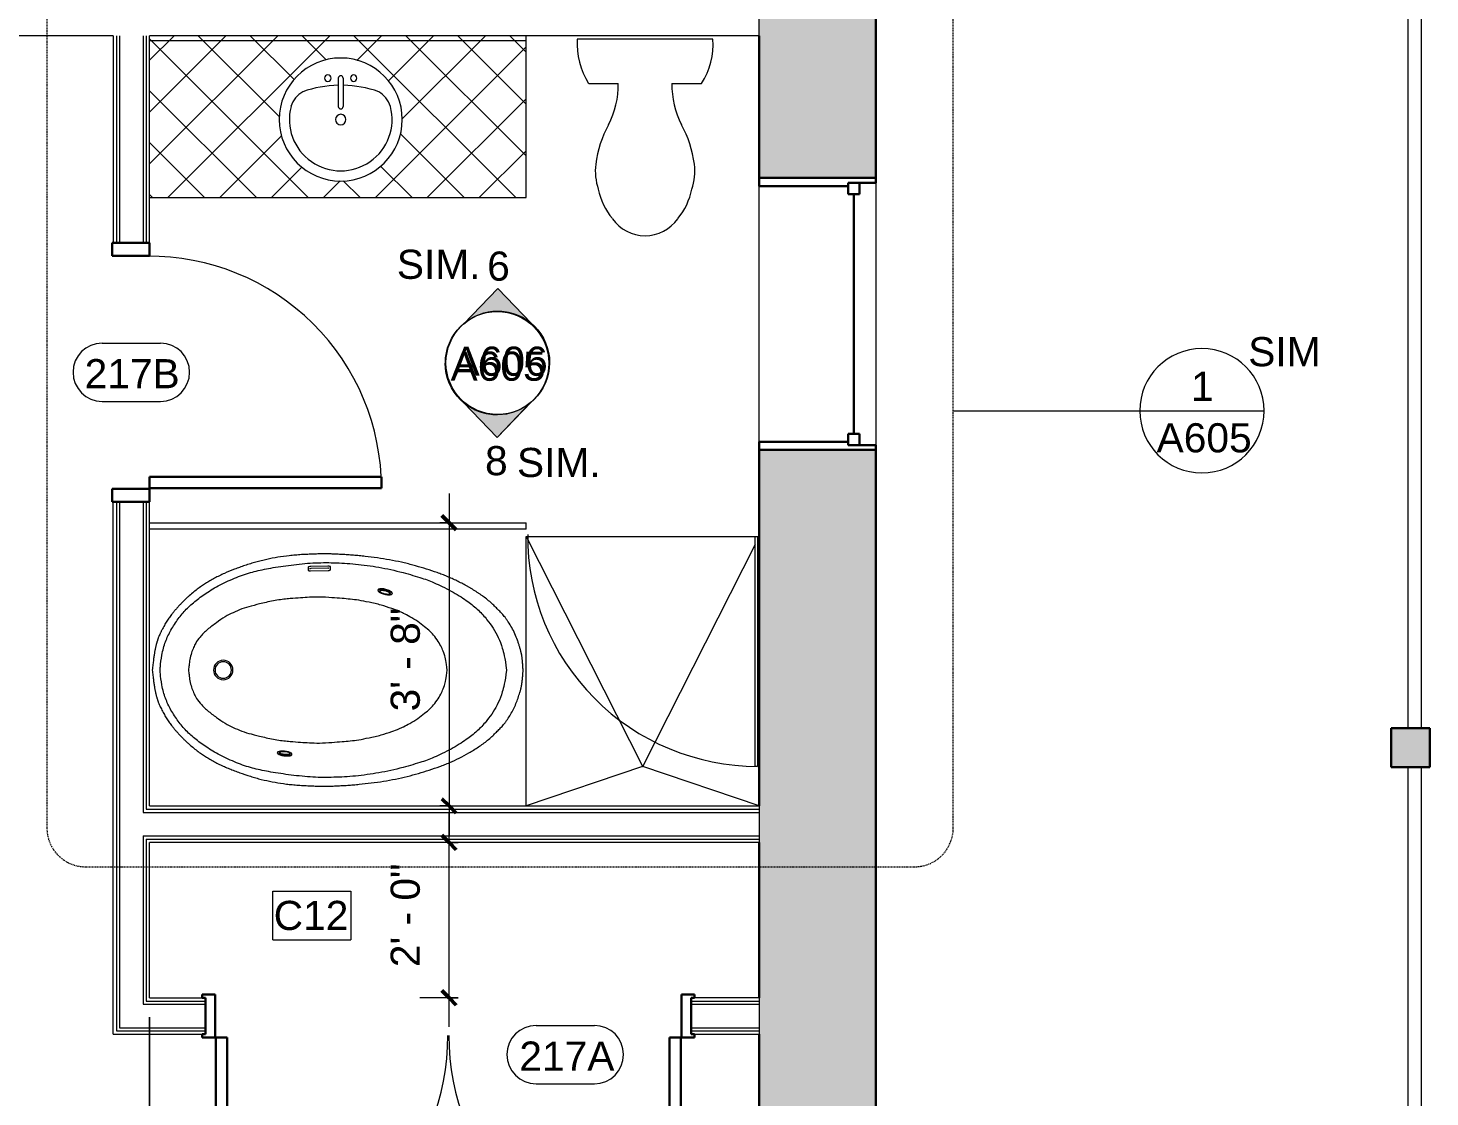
# Model space of a CAD drawing. Header units: inches. Extents: x -1176 to 1507, y -2587 to 978.
# Drawn here: x -884.9 to -668.5, y -960.1 to -795 of the extents above; entities that cross this region are included whole.
import ezdxf

# ---------------------------------------------------------------- set-up
doc = ezdxf.new("R2010")
doc.units = ezdxf.units.IN
doc.header["$MEASUREMENT"] = 0
doc.linetypes.add('Dash Dot 3_16_', pattern=[0.3125, 0.1875, -0.0625, 0, -0.0625])
for name, color, linetype, lineweight in [('A-ANNO-DIMS', 211, 'Continuous', 9), ('A-ANNO-DIMS-48', 211, 'Continuous', 9), ('A-ANNO-KEYN', 231, 'Continuous', 9), ('A-ANNO-SYMB', 150, 'Continuous', 9), ('A-COLS', 52, 'Continuous', 18), ('A-DOOR', 31, 'Continuous', 18), ('A-DOOR-FRAM', 31, 'Continuous', 30), ('A-DOOR-IDEN', 31, 'Continuous', 9), ('A-FLOR-HRAL', 11, 'Continuous', 18), ('A-GLAZ', 151, 'Continuous', 18), ('A-GLAZ-CURT', 52, 'Continuous', 9), ('A-WALL', 113, 'Continuous', 18), ('A-WALL-PATT', 111, 'Continuous', 18), ('G-ANNO-SYMB', 111, 'Continuous', 9), ('I-WALL', 2, 'Continuous', 18), ('P-SANR-FIXT', 6, 'Continuous', 9), ('Q-CASE', 31, 'Continuous', 9)]:
    doc.layers.add(name, color=color, linetype=linetype, lineweight=lineweight)
doc.styles.add('Arial', font='arial.ttf', dxfattribs={"height": 4.5})
doc.styles.add('Swis721 Lt BT', font='swissl.ttf', dxfattribs={"height": 4.5})
doc.dimstyles.new('OTJ_-_3_32__Linear__1_2__Tolerance_1', dxfattribs={"dimscale": 12, "dimtxt": 4.748918, "dimasz": 0.1875, "dimexe": 0.375, "dimexo": 0.25, "dimgap": 0.25, "dimtad": 1, "dimdec": 1, "dimrnd": 0.5, "dimzin": 3, "dimdsep": 46, "dimlunit": 4, "dimtxsty": 'Swis721 Lt BT', "dimblk1": 'OBLIQUE', "dimblk2": 'OBLIQUE', "dimsah": 1, "dimcen": 0.09, "dimdle": 0.375, "dimazin": 0, "dimtfac": 1, "dimtdec": 4, "dimtix": 1, "dimtmove": 0, "dimatfit": 3, "dimfxl": 1, "dimtvp": 1, "dimfrac": 2, "dimtolj": 1, "dimtzin": 0, "dimarcsym": 2})

# ---------------------------------------------------------------- blocks, each defined once
blk = doc.blocks.new('Top Rail Type - Top Rail_Internal_-5050133-2nd Floor Construction')
at = {"layer": 'A-FLOR-HRAL', "lineweight": 9}
for p, q in [((-671.86, -903.19), (-671.86, -729.19)), ((-669.86, -729.19), (-669.86, -903.19)), ((-671.86, -1083.19), (-671.86, -909.19)), ((-669.86, -909.19), (-669.86, -1083.19))]:
    blk.add_line(p, q, dxfattribs=at)
blk = doc.blocks.new('Double Hung - balcony windows 3_ 6_-6827319-2nd Floor Construction')
at = {"layer": 'A-GLAZ', "color": 8, "lineweight": 30}
for p, q in [((-21, 9), (-20.25, 9)), ((-20.25, 4.75), (-20.25, 9)), ((20.25, 4.75), (20.25, 9)), ((21, 9), (20.25, 9)), ((-20.25, 6.5), (-20.25, 4.75)), ((-20.25, 6.5), (-18.5, 6.5)), ((-18.5, 6.5), (-18.5, 4.75)), ((18.5, 6.5), (18.5, 4.75)), ((20.25, 6.5), (18.5, 6.5)), ((20.25, 6.5), (20.25, 4.75)), ((-20.25, 4.75), (-18.5, 4.75)), ((-20.25, 4.75), (-19.75, 4.75)), ((-19.75, -9), (-19.75, 4.75)), ((-18.5, 5.625), (18.5, 5.625)), ((20.25, 4.75), (18.5, 4.75)), ((19.75, 4.75), (20.25, 4.75)), ((19.75, 4.75), (19.75, -9)), ((-19.75, -9), (-21, -9)), ((19.75, -9), (21, -9))]:
    blk.add_line(p, q, dxfattribs=at)
blk = doc.blocks.new('Double Flush - D3 6_ X 8_-7060365-2nd Floor Construction')
at = {"layer": 'A-DOOR', "lineweight": 30}
for p, q in [((-34.15625, -3.3125), (-35.90625, -3.3125)), ((-35.90625, -3.3125), (-35.90625, -39.125)), ((-34.15625, -39.125), (-34.15625, -3.3125)), ((34.15625, -3.3125), (35.90625, -3.3125)), ((34.15625, -39.125), (34.15625, -3.3125)), ((35.90625, -3.3125), (35.90625, -39.125)), ((-35.90625, -39.125), (-34.15625, -39.125)), ((35.90625, -39.125), (34.15625, -39.125))]:
    blk.add_line(p, q, dxfattribs=at)
at = {"layer": 'A-DOOR', "lineweight": 9}
for centre, start, end in [((-35.90625, -3.3125), 270, 0.5), ((35.90625, -3.3125), 179.5, 270)]:
    blk.add_arc(centre, 35.8125, start, end, dxfattribs=at)
at = {"layer": 'A-DOOR-FRAM'}
for p, q in [((-38, 3.3125), (-38, 2.8125)), ((-38, 3.3125), (-36, 3.3125)), ((-38, 2.8125), (-37.5, 2.8125)), ((-37.5, 2.8125), (-37.5, -2.8125)), ((-36, 3.3125), (-36, -3.3125)), ((36.000004, 3.3125), (36.000004, -3.3125)), ((36.000004, 3.3125), (38.000004, 3.3125)), ((37.500004, 2.8125), (37.500004, -2.8125)), ((37.500004, 2.8125), (38.000004, 2.8125)), ((38.000004, 3.3125), (38.000004, 2.8125)), ((-38, -3.3125), (-38, -2.8125)), ((-38, -2.8125), (-37.5, -2.8125)), ((-38, -3.3125), (-36, -3.3125)), ((36.000004, -3.3125), (38.000004, -3.3125)), ((37.500004, -2.8125), (38.000004, -2.8125)), ((38.000004, -3.3125), (38.000004, -2.8125))]:
    blk.add_line(p, q, dxfattribs=at)
blk = doc.blocks.new('Vanity Counter Top w Round Sink Hole - 24_ Depth-7683049-2nd Floor Construction')
at = {"layer": 'Q-CASE'}
h = blk.add_hatch(dxfattribs=at)
h.set_pattern_fill('FP_24', color=256, style=0, pattern_type=2)
h.set_pattern_definition([(45, (818.18, 796.219), (-4.006467, 4.006467), []), (135, (818.18, 796.219), (-4.006467, -4.006467), [])])
h.paths.add_polyline_path([(-48, -25), (10.14, -25), (10.14, 0), (-48, 0), (-48, -17.06)], flags=0)
h.paths.add_polyline_path([(-18.49, -22.44), (-20.6, -22.2), (-22.61, -21.5), (-24.41, -20.37), (-25.92, -18.86), (-27.05, -17.06), (-27.75, -15.05), (-27.99, -12.94), (-27.75, -10.82), (-27.05, -8.82), (-25.92, -7.02), (-24.41, -5.51), (-22.61, -4.38), (-20.6, -3.68), (-18.49, -3.44), (-16.37, -3.68), (-14.37, -4.38), (-12.57, -5.51), (-11.06, -7.02), (-9.93, -8.82), (-9.23, -10.82), (-8.99, -12.94), (-9.23, -15.05), (-9.93, -17.06), (-11.06, -18.86), (-12.57, -20.37), (-14.37, -21.5), (-16.37, -22.2)], flags=0)
for p, q in [((10.14, -25), (10.14, 0)), ((-48, -0.75), (10.14, -0.75)), ((-48, -25), (10.14, -25))]:
    blk.add_line(p, q, dxfattribs=at)
blk = doc.blocks.new('Sink Vanity-Round - 19_ x 19_-4918671-2nd Floor Construction')
at = {"layer": 'P-SANR-FIXT'}
for p, q in [((3.43, 9.73), (3.43, 5.36)), ((4.18, 9.73), (4.18, 5.36))]:
    blk.add_line(p, q, dxfattribs=at)
for centre, radius, start, end in [((3.81, 3.35), 9.5, 90, 270), ((3.81, 3.35), 9.5, 270, 90), ((1.81, 9.73), 0.5, 360, 180), ((1.81, 9.73), 0.5, 180, 360), ((3.81, 9.73), 0.375, 360, 180), ((5.81, 9.73), 0.5, 0, 180), ((5.81, 9.73), 0.5, 180, 360), ((0.05, 4.11), 4.12, 120.7927, 162.1904), ((3.81, -9.17), 17.81, 91.2067, 109.2086), ((3.81, -9.17), 17.81, 70.7914, 88.7933), ((7.56, 4.11), 4.12, 17.8096, 59.2073), ((3.81, 3.35), 7.93, 165.3071, 14.6929), ((3.81, 5.36), 0.375, 180, 360), ((3.81, 3.35), 0.812, 360, 180), ((3.81, 3.35), 0.813, 180, 360)]:
    blk.add_arc(centre, radius, start, end, dxfattribs=at)
blk = doc.blocks.new('Single Flush - D2 3_ X 8_-8252890-2nd Floor Construction')
at = {"layer": 'A-DOOR', "lineweight": 30}
for p, q in [((16.15625, 38.625), (16.15625, 2.8125)), ((17.90625, 38.625), (16.15625, 38.625)), ((17.90625, 2.8125), (17.90625, 38.625)), ((16.15625, 2.8125), (17.90625, 2.8125))]:
    blk.add_line(p, q, dxfattribs=at)
at = {"layer": 'A-DOOR', "lineweight": 9}
blk.add_arc((17.90625, 2.8125), 35.8125, 90, 180.5, dxfattribs=at)
at = {"layer": 'A-DOOR-FRAM'}
for p, q in [((-20, -2.9375), (-20, 2.8125)), ((-20, 2.8125), (-18, 2.8125)), ((-18, -2.9375), (-18, 2.8125)), ((18.000004, -2.9375), (18.000004, 2.8125)), ((18.000004, 2.8125), (20.000004, 2.8125)), ((20.000004, -2.9375), (20.000004, 2.8125)), ((-20, -2.9375), (-18, -2.9375)), ((18.000004, -2.9375), (20.000004, -2.9375))]:
    blk.add_line(p, q, dxfattribs=at)
blk = doc.blocks.new('System Panel - Glazed-7040584-2nd Floor Construction')
at = {"layer": 'A-GLAZ-CURT', "lineweight": 18}
for p, q in [((-29.07, 1.75), (29.07, 1.75)), ((-29.07, 0.75), (-29.07, 1.75)), ((29.07, 0.75), (-29.07, 0.75)), ((29.07, 0.75), (29.07, 1.75))]:
    blk.add_line(p, q, dxfattribs=at)
blk = doc.blocks.new('CW-Single Glass Door - Type 1-7038964-2nd Floor Construction')
at = {"layer": 'A-DOOR'}
for p, q in [((-17.75, 35.875), (-17.375, 35.875)), ((-17.75, 0.375), (-17.75, 35.875)), ((-17.375, 35.875), (-17.375, 0.375)), ((-17.375, 0.375), (-17.75, 0.375))]:
    blk.add_line(p, q, dxfattribs=at)
at = {"layer": 'A-DOOR', "lineweight": 9}
blk.add_arc((-17.75, 0.375), 35.5, 359.5, 90, dxfattribs=at)
blk = doc.blocks.new('P-Toilet-Floor-3D - Floor Mount-7330913-2nd Floor Construction')
at = {"layer": 'P-SANR-FIXT'}
for p, q in [((10.46, -1.47), (-10.46, -1.47)), ((-8.7, -8.31), (-4.13, -8.31)), ((4.13, -8.31), (8.7, -8.31))]:
    blk.add_line(p, q, dxfattribs=at)
for centre, radius, start, end in [((0.69, -2.25), 11.19, 176.0012, 212.8527), ((-0.69, -2.25), 11.19, 327.1473, 3.9988), ((-17.85, -8.46), 13.72, 332.9997, 0.6089), ((17.85, -8.46), 13.72, 179.3911, 207.0003), ((9.41, -22.94), 17.16, 151.2397, 172.7867), ((-9.41, -22.94), 17.16, 7.2133, 28.7603), ((0.88, -21.86), 8.56, 172.7867, 198.8936), ((-0.88, -21.86), 8.56, 341.1064, 7.2133), ((2.68, -22.72), 10.08, 190.9157, 219.9319), ((-2.68, -22.72), 10.08, 320.0681, 349.0843), ((0.18, -25.42), 6.45, 215.8378, 268.4031), ((-0.18, -25.42), 6.45, 271.5969, 324.1622)]:
    blk.add_arc(centre, radius, start, end, dxfattribs=at)
blk = doc.blocks.new('downloadobjectfile_id_236f7131-f753-4b41-a4ac-6b6cf5932f67 - Bath tub-6664744-2nd Floor Construction')
at = {"layer": 'P-SANR-FIXT'}
for p, q in [((-4.58, 15.85), (-4.58, 15.48)), ((-4.21, 15.32), (-1.45, 15.38)), ((-1.53, 16.05), (-4.15, 15.99)), ((-1.52, 15.72), (-4.15, 15.66)), ((-1.09, 15.55), (-1.1, 15.94)), ((6.24, 12.4), (6.23, 12.33)), ((8.41, 11.78), (8.42, 11.84))]:
    blk.add_line(p, q, dxfattribs=at)
for centre, radius, start, end in [((-4.14, 15.3), 0.361, 91.2564, 121.564), ((-1.51, 15.36), 0.361, 60.9489, 91.2564), ((-17.67, 0), 1.5, 360, 180), ((-17.67, 0), 1.27, 0, 180), ((-17.67, 0), 1.5, 180, 360), ((-17.67, 0), 1.27, 180, 0)]:
    blk.add_arc(centre, radius, start, end, dxfattribs=at)
for points, knots in [([(28.63, 0), (28.61, 0.2), (28.6, 0.48), (28.58, 0.81), (28.56, 1.05), (28.54, 1.26), (28.52, 1.45), (28.51, 1.62), (28.49, 1.79), (28.47, 1.94), (28.45, 2.07), (28.43, 2.2), (28.41, 2.33), (28.39, 2.44), (28.36, 2.55), (28.34, 2.65), (28.31, 2.76), (28.29, 2.87), (28.25, 3.01), (28.21, 3.18), (28.14, 3.41), (28.06, 3.71), (27.93, 4.11), (27.71, 4.76), (27.37, 5.6), (26.88, 6.57), (26.43, 7.3), (26.09, 7.81), (25.84, 8.15), (25.61, 8.44), (25.38, 8.7), (25.15, 8.95), (24.91, 9.19), (24.65, 9.45), (24.29, 9.81), (23.8, 10.29), (23.15, 10.85), (22.57, 11.3), (22.09, 11.64), (21.72, 11.88), (21.36, 12.12), (20.99, 12.35), (20.62, 12.58), (20.26, 12.79), (19.89, 13), (19.52, 13.2), (19.15, 13.4), (18.66, 13.65), (18.04, 13.95), (17.29, 14.29), (16.53, 14.61), (15.75, 14.9), (14.69, 15.28), (13.32, 15.72), (11.9, 16.13), (10.73, 16.44), (9.54, 16.72), (8, 17.02), (6.12, 17.32), (4.57, 17.52), (3.34, 17.65), (2.43, 17.73), (1.54, 17.8), (0.68, 17.85), (-0.13, 17.89), (-0.86, 17.92), (-1.51, 17.94), (-2.14, 17.94), (-2.84, 17.93), (-3.67, 17.91), (-4.61, 17.87), (-5.42, 17.83), (-6.07, 17.79), (-6.7, 17.73), (-7.78, 17.63), (-9.25, 17.42), (-10.67, 17.15), (-11.79, 16.89), (-12.64, 16.67), (-13.48, 16.42), (-14.32, 16.15), (-15.14, 15.86), (-16.2, 15.47), (-17.23, 15.06), (-18.26, 14.57), (-19.02, 14.18), (-19.74, 13.78), (-20.4, 13.38), (-21.04, 12.95), (-21.69, 12.48), (-22.38, 11.94), (-22.97, 11.43), (-23.46, 10.98), (-23.83, 10.62), (-24.2, 10.24), (-24.56, 9.85), (-24.91, 9.46), (-25.23, 9.09), (-25.52, 8.74), (-25.77, 8.43), (-25.99, 8.13), (-26.26, 7.75), (-26.5, 7.35), (-26.76, 6.89), (-26.96, 6.54), (-27.11, 6.24), (-27.23, 6.01), (-27.31, 5.84), (-27.39, 5.68), (-27.49, 5.46), (-27.59, 5.22), (-27.68, 5), (-27.73, 4.86), (-27.77, 4.76), (-27.8, 4.65), (-27.84, 4.53), (-27.88, 4.41), (-27.92, 4.28), (-27.96, 4.14), (-28, 3.99), (-28.04, 3.83), (-28.08, 3.65), (-28.13, 3.46), (-28.17, 3.26), (-28.21, 3.04), (-28.26, 2.79), (-28.3, 2.53), (-28.35, 2.24), (-28.39, 1.94), (-28.45, 1.49), (-28.53, 0.87), (-28.59, 0.3), (-28.62, 0)], [0, 0, 0, 0, 0.003049, 0.004573, 0.006098, 0.007622, 0.009146, 0.010671, 0.012195, 0.01372, 0.015244, 0.016768, 0.018293, 0.019817, 0.021341, 0.022866, 0.02439, 0.025915, 0.027439, 0.030488, 0.033537, 0.036585, 0.042683, 0.04878, 0.060976, 0.073171, 0.085366, 0.091463, 0.097561, 0.103659, 0.109756, 0.115854, 0.121951, 0.128049, 0.134146, 0.146341, 0.158537, 0.170732, 0.176829, 0.182927, 0.189024, 0.195122, 0.20122, 0.207317, 0.213415, 0.219512, 0.22561, 0.231707, 0.243902, 0.256098, 0.268293, 0.280488, 0.292683, 0.317073, 0.341463, 0.353659, 0.365854, 0.390244, 0.414634, 0.439024, 0.45122, 0.463415, 0.47561, 0.487805, 0.5, 0.512195, 0.52439, 0.536585, 0.54878, 0.560976, 0.573171, 0.585366, 0.591463, 0.597561, 0.609756, 0.634146, 0.658537, 0.670732, 0.682927, 0.695122, 0.707317, 0.719512, 0.731707, 0.756098, 0.768293, 0.780488, 0.792683, 0.804878, 0.817073, 0.829268, 0.841463, 0.853659, 0.859756, 0.865854, 0.871951, 0.878049, 0.884146, 0.890244, 0.896341, 0.902439, 0.908537, 0.914634, 0.926829, 0.932927, 0.939024, 0.945122, 0.948171, 0.95122, 0.954268, 0.957317, 0.963415, 0.966463, 0.967988, 0.969512, 0.971037, 0.972561, 0.974085, 0.97561, 0.977134, 0.978659, 0.980183, 0.981707, 0.983232, 0.984756, 0.98628, 0.987805, 0.989329, 0.990854, 0.992378, 0.993902, 0.996951, 1, 1, 1, 1]), ([(-27.41, 0), (-27.41, 0.17), (-27.39, 0.55), (-27.13, 2.64), (-26.63, 4.38), (-25.79, 6.2), (-24.61, 7.94), (-23.4, 9.44), (-21.88, 10.76), (-19.96, 12.16), (-17.98, 13.29), (-15.15, 14.56), (-12.92, 15.24), (-10.26, 15.8), (-7.17, 16.24), (-3.75, 16.6), (-0.55, 16.6), (2.72, 16.42), (6.45, 15.9), (9.78, 15.19), (13.29, 14.12), (14.76, 13.58), (18.1, 11.95), (19.97, 10.69), (21.67, 9.36), (23.1, 7.78), (23.97, 6.54), (24.83, 5.05), (25.43, 3.41), (25.81, 1.98), (26.08, 0)], [-5.618031, -5.618031, -5.618031, -5.618031, -5.544194, -5.424812, -5.260384, -5.095898, -4.928484, -4.760658, -4.585358, -4.400115, -4.184559, -3.970312, -3.743931, -3.517047, -3.259472, -2.988396, -2.713063, -2.428449, -2.138296, -1.837006, -1.597044, -1.348216, -1.138919, -0.913036, -0.731154, -0.569833, -0.420907, -0.282566, -0.145254, 0, 0, 0, 0]), ([(-4.15, 15.99), (-4.26, 15.99), (-4.4, 15.97), (-4.52, 15.92), (-4.56, 15.9), (-4.58, 15.87), (-4.58, 15.86), (-4.58, 15.85)], [0, 0, 0, 0, 0.444444, 0.666667, 0.777778, 0.888889, 1, 1, 1, 1]), ([(-4.58, 15.48), (-4.57, 15.46), (-4.57, 15.45), (-4.56, 15.43), (-4.56, 15.43), (-4.56, 15.42), (-4.55, 15.42), (-4.55, 15.41), (-4.54, 15.4), (-4.53, 15.4), (-4.53, 15.39), (-4.52, 15.39), (-4.51, 15.38), (-4.5, 15.38), (-4.49, 15.37), (-4.48, 15.37), (-4.46, 15.36), (-4.45, 15.35), (-4.43, 15.35), (-4.41, 15.34), (-4.39, 15.34), (-4.37, 15.33), (-4.35, 15.33), (-4.32, 15.33), (-4.29, 15.32), (-4.26, 15.32), (-4.23, 15.32), (-4.21, 15.32)], [0, 0, 0, 0, 0.041667, 0.057292, 0.080729, 0.104167, 0.125, 0.145833, 0.1875, 0.229167, 0.270833, 0.302083, 0.333333, 0.375, 0.416667, 0.458333, 0.5, 0.541667, 0.583333, 0.666667, 0.75, 0.791667, 0.833333, 0.875, 0.916667, 0.958333, 1, 1, 1, 1]), ([(-1.1, 15.94), (-1.1, 15.95), (-1.11, 15.96), (-1.14, 15.98), (-1.18, 16), (-1.25, 16.02), (-1.37, 16.04), (-1.48, 16.05), (-1.53, 16.05)], [0, 0, 0, 0, 0.125, 0.25, 0.375, 0.5, 0.75, 1, 1, 1, 1]), ([(-1.45, 15.38), (-1.43, 15.38), (-1.4, 15.38), (-1.36, 15.39), (-1.33, 15.39), (-1.31, 15.4), (-1.29, 15.4), (-1.27, 15.4), (-1.26, 15.41), (-1.24, 15.41), (-1.23, 15.42), (-1.21, 15.42), (-1.2, 15.43), (-1.18, 15.44), (-1.17, 15.44), (-1.16, 15.45), (-1.15, 15.46), (-1.14, 15.46), (-1.13, 15.47), (-1.13, 15.47), (-1.12, 15.48), (-1.11, 15.49), (-1.11, 15.49), (-1.1, 15.5), (-1.1, 15.51), (-1.1, 15.51), (-1.09, 15.52), (-1.09, 15.54), (-1.09, 15.55)], [0, 0, 0, 0, 0.041667, 0.083333, 0.125, 0.166667, 0.208333, 0.25, 0.291667, 0.333333, 0.375, 0.416667, 0.5, 0.541667, 0.583333, 0.625, 0.666667, 0.697917, 0.729167, 0.770833, 0.8125, 0.854167, 0.875, 0.895833, 0.916667, 0.942708, 0.958333, 1, 1, 1, 1]), ([(16.89, 0), (16.8, 1.27), (16.48, 2.48), (16.13, 3.34), (15.69, 4.17), (14.98, 5.22), (14.26, 6.02), (13.41, 6.67), (12.38, 7.51), (11.18, 8.22), (10.13, 8.79), (9.49, 9.08), (8.26, 9.53), (6.69, 10.07), (4.84, 10.46), (3.28, 10.79), (1.97, 10.94), (0.6, 11.06), (-0.86, 11.17), (-2.86, 11.31), (-4.35, 11.24), (-5.73, 11.15), (-7.46, 11.03), (-9.26, 10.84), (-11.69, 10.32), (-13.21, 9.91), (-14.78, 9.49), (-16.19, 8.83), (-17.34, 8.3), (-18.79, 7.24), (-20.02, 6.38), (-21.28, 5.13), (-21.9, 4.24), (-22.24, 3.5), (-22.59, 2.68), (-22.84, 1.69), (-22.94, 0.81), (-23, 0.26), (-23.03, 0)], [0, 0, 0, 0, 0.095825, 0.182513, 0.269753, 0.361199, 0.455897, 0.552236, 0.65743, 0.766411, 0.857986, 0.946942, 1.048984, 1.184003, 1.327218, 1.460629, 1.57966, 1.69493, 1.829456, 1.967274, 2.102928, 2.230917, 2.36765, 2.535001, 2.698079, 2.855999, 2.988228, 3.111669, 3.240091, 3.366918, 3.507968, 3.628876, 3.730864, 3.808196, 3.883993, 3.961779, 4.030158, 4.077503, 4.077503, 4.077503, 4.077503]), ([(6.23, 12.33), (6.22, 12.32), (6.22, 12.28), (6.24, 12.22), (6.29, 12.15), (6.37, 12.08), (6.47, 12.01), (6.63, 11.92), (6.87, 11.82), (7.21, 11.72), (7.67, 11.62), (8.08, 11.61), (8.33, 11.68), (8.39, 11.74), (8.41, 11.78)], [0, 0, 0, 0, 0.05, 0.1, 0.15, 0.2, 0.25, 0.3, 0.4, 0.5, 0.6, 0.8, 0.9, 1, 1, 1, 1]), ([(8.41, 11.78), (8.41, 11.8), (8.41, 11.83), (8.39, 11.9), (8.34, 11.96), (8.27, 12.03), (8.17, 12.1), (8.01, 12.19), (7.76, 12.3), (7.42, 12.4), (6.96, 12.49), (6.54, 12.51), (6.29, 12.43), (6.24, 12.37), (6.23, 12.33)], [0, 0, 0, 0, 0.05, 0.1, 0.15, 0.2, 0.25, 0.3, 0.4, 0.5, 0.6, 0.8, 0.9, 1, 1, 1, 1]), ([(6.23, 12.33), (6.23, 12.35), (6.25, 12.38), (6.31, 12.43), (6.39, 12.46), (6.49, 12.48), (6.61, 12.49), (6.8, 12.5), (7.07, 12.47), (7.42, 12.4), (7.88, 12.26), (8.24, 12.07), (8.4, 11.89), (8.42, 11.81), (8.41, 11.78)], [0, 0, 0, 0, 0.05, 0.1, 0.15, 0.2, 0.25, 0.3, 0.4, 0.5, 0.6, 0.8, 0.9, 1, 1, 1, 1]), ([(8.42, 11.84), (8.43, 11.85), (8.43, 11.89), (8.41, 11.95), (8.36, 12.02), (8.28, 12.09), (8.18, 12.15), (8.03, 12.24), (7.78, 12.35), (7.45, 12.46), (6.98, 12.55), (6.56, 12.56), (6.31, 12.49), (6.25, 12.43), (6.24, 12.4)], [0, 0, 0, 0, 0.05, 0.1, 0.15, 0.2, 0.25, 0.3, 0.4, 0.5, 0.6, 0.8, 0.9, 1, 1, 1, 1]), ([(8.09, 11.82), (8.09, 11.8), (8.08, 11.78), (8.05, 11.75), (8, 11.72), (7.94, 11.7), (7.86, 11.69), (7.73, 11.68), (7.47, 11.7), (7.05, 11.79), (6.68, 11.96), (6.52, 12.11), (6.5, 12.18), (6.52, 12.21)], [0, 0, 0, 0, 0.047619, 0.095238, 0.142857, 0.190476, 0.238095, 0.285714, 0.380952, 0.571429, 0.761905, 0.880952, 1, 1, 1, 1]), ([(8.09, 11.82), (8.1, 11.83), (8.1, 11.86), (8.09, 11.9), (8.06, 11.95), (8.01, 11.99), (7.94, 12.04), (7.84, 12.11), (7.6, 12.21), (7.18, 12.33), (6.78, 12.35), (6.56, 12.3), (6.52, 12.24), (6.52, 12.21)], [0, 0, 0, 0, 0.047619, 0.095238, 0.142857, 0.190476, 0.238095, 0.285714, 0.380952, 0.571429, 0.761905, 0.880952, 1, 1, 1, 1]), ([(6.52, 12.21), (6.52, 12.22), (6.54, 12.25), (6.58, 12.28), (6.65, 12.3), (6.76, 12.32), (7, 12.32), (7.44, 12.25), (7.85, 12.09), (8.06, 11.93), (8.1, 11.85), (8.09, 11.82)], [0, 0, 0, 0, 0.052632, 0.105263, 0.157895, 0.210526, 0.315789, 0.526316, 0.736842, 0.868421, 1, 1, 1, 1]), ([(6.52, 12.21), (6.52, 12.22), (6.54, 12.25), (6.58, 12.28), (6.65, 12.3), (6.73, 12.31), (6.82, 12.32), (6.97, 12.32), (7.25, 12.28), (7.67, 12.17), (7.97, 12.01), (8.08, 11.89), (8.1, 11.84), (8.09, 11.82)], [0, 0, 0, 0, 0.052632, 0.105263, 0.157895, 0.210526, 0.263158, 0.315789, 0.421053, 0.631579, 0.815789, 0.907895, 1, 1, 1, 1]), ([(-28.62, 0), (-28.59, -0.3), (-28.53, -0.87), (-28.45, -1.49), (-28.39, -1.94), (-28.35, -2.24), (-28.3, -2.53), (-28.26, -2.79), (-28.21, -3.04), (-28.17, -3.26), (-28.13, -3.46), (-28.08, -3.65), (-28.04, -3.83), (-28, -3.99), (-27.96, -4.14), (-27.92, -4.28), (-27.88, -4.41), (-27.84, -4.53), (-27.8, -4.65), (-27.77, -4.76), (-27.73, -4.86), (-27.68, -5), (-27.59, -5.22), (-27.47, -5.51), (-27.31, -5.84), (-27.14, -6.18), (-26.96, -6.54), (-26.76, -6.89), (-26.57, -7.24), (-26.38, -7.55), (-26.19, -7.85), (-25.99, -8.13), (-25.77, -8.43), (-25.52, -8.74), (-25.23, -9.09), (-24.91, -9.46), (-24.44, -9.98), (-23.95, -10.5), (-23.46, -10.98), (-22.97, -11.43), (-22.38, -11.94), (-21.69, -12.48), (-21.04, -12.95), (-20.4, -13.38), (-19.74, -13.78), (-19.02, -14.18), (-18.26, -14.57), (-17.49, -14.93), (-16.72, -15.26), (-15.93, -15.57), (-14.87, -15.96), (-13.76, -16.33), (-12.64, -16.67), (-11.51, -16.97), (-10.11, -17.27), (-8.67, -17.51), (-7.47, -17.66), (-6.7, -17.73), (-6.07, -17.79), (-5.42, -17.83), (-4.61, -17.87), (-3.67, -17.91), (-2.84, -17.93), (-2.14, -17.94), (-1.51, -17.94), (-0.86, -17.92), (-0.13, -17.89), (0.68, -17.85), (1.54, -17.8), (2.43, -17.73), (3.64, -17.62), (5.19, -17.45), (7.06, -17.18), (8.93, -16.85), (10.74, -16.44), (12.48, -15.97), (14.15, -15.46), (15.49, -15), (16.53, -14.61), (17.55, -14.19), (18.78, -13.61), (20.01, -12.94), (20.99, -12.36), (21.73, -11.89), (22.45, -11.39), (23.15, -10.85), (23.8, -10.29), (24.29, -9.81), (24.65, -9.45), (24.91, -9.19), (25.15, -8.95), (25.38, -8.7), (25.61, -8.44), (25.84, -8.15), (26.09, -7.81), (26.41, -7.34), (26.81, -6.68), (27.25, -5.84), (27.63, -4.97), (27.89, -4.25), (28.06, -3.69), (28.16, -3.36), (28.23, -3.1), (28.27, -2.95), (28.3, -2.83), (28.33, -2.7), (28.36, -2.55), (28.4, -2.39), (28.42, -2.25), (28.44, -2.1), (28.47, -1.91), (28.51, -1.62), (28.54, -1.31), (28.57, -0.94), (28.6, -0.5), (28.62, -0.17), (28.63, 0)], [0, 0, 0, 0, 0.003049, 0.006098, 0.007622, 0.009146, 0.010671, 0.012195, 0.01372, 0.015244, 0.016768, 0.018293, 0.019817, 0.021341, 0.022866, 0.02439, 0.025915, 0.027439, 0.028963, 0.030488, 0.032012, 0.033537, 0.036585, 0.042683, 0.04878, 0.054878, 0.060976, 0.067073, 0.073171, 0.079268, 0.085366, 0.091463, 0.097561, 0.103659, 0.109756, 0.115854, 0.121951, 0.134146, 0.140244, 0.146341, 0.158537, 0.170732, 0.182927, 0.195122, 0.207317, 0.219512, 0.231707, 0.243902, 0.256098, 0.268293, 0.280488, 0.304878, 0.317073, 0.329268, 0.353659, 0.378049, 0.390244, 0.402439, 0.408537, 0.414634, 0.426829, 0.439024, 0.45122, 0.463415, 0.47561, 0.487805, 0.5, 0.512195, 0.52439, 0.536585, 0.54878, 0.573171, 0.597561, 0.621951, 0.646341, 0.670732, 0.695122, 0.719512, 0.731707, 0.743902, 0.768293, 0.792683, 0.804878, 0.817073, 0.829268, 0.841463, 0.853659, 0.865854, 0.871951, 0.878049, 0.884146, 0.890244, 0.896341, 0.902439, 0.908537, 0.914634, 0.925305, 0.935976, 0.946646, 0.957317, 0.962652, 0.967988, 0.970655, 0.973323, 0.974657, 0.975991, 0.978659, 0.981326, 0.98266, 0.983994, 0.986662, 0.989329, 0.991997, 0.994665, 0.997332, 1, 1, 1, 1]), ([(26.08, 0), (25.81, -1.98), (25.43, -3.41), (24.83, -5.05), (23.97, -6.54), (23.1, -7.78), (21.67, -9.36), (19.97, -10.69), (18.1, -11.95), (14.76, -13.58), (13.29, -14.12), (9.78, -15.19), (6.45, -15.9), (2.72, -16.42), (-0.55, -16.6), (-3.75, -16.6), (-7.17, -16.24), (-10.26, -15.8), (-12.92, -15.24), (-15.15, -14.56), (-17.98, -13.29), (-19.96, -12.16), (-21.88, -10.76), (-23.4, -9.44), (-24.61, -7.94), (-25.79, -6.2), (-26.63, -4.38), (-27.13, -2.64), (-27.39, -0.55), (-27.41, -0.17), (-27.41, 0)], [-5.618031, -5.618031, -5.618031, -5.618031, -5.472777, -5.335466, -5.197124, -5.048198, -4.886878, -4.704995, -4.479113, -4.269816, -4.020987, -3.781025, -3.479735, -3.189582, -2.904969, -2.629635, -2.35856, -2.100984, -1.8741, -1.647719, -1.433473, -1.217917, -1.032673, -0.857374, -0.689547, -0.522133, -0.357647, -0.193219, -0.073837, 0, 0, 0, 0]), ([(-23.03, 0), (-23, -0.26), (-22.94, -0.81), (-22.84, -1.69), (-22.59, -2.68), (-22.24, -3.5), (-21.9, -4.24), (-21.28, -5.13), (-20.02, -6.38), (-18.79, -7.24), (-17.34, -8.3), (-16.19, -8.83), (-14.78, -9.49), (-13.21, -9.91), (-11.69, -10.32), (-9.26, -10.84), (-7.46, -11.03), (-5.73, -11.15), (-4.35, -11.24), (-2.86, -11.31), (-0.86, -11.17), (0.6, -11.06), (1.97, -10.94), (3.28, -10.79), (4.84, -10.46), (6.69, -10.07), (8.26, -9.53), (9.49, -9.08), (10.13, -8.79), (11.18, -8.22), (12.38, -7.51), (13.41, -6.67), (14.26, -6.02), (14.98, -5.22), (15.69, -4.17), (16.13, -3.34), (16.48, -2.48), (16.8, -1.27), (16.89, 0)], [0, 0, 0, 0, 0.047345, 0.115723, 0.19351, 0.269307, 0.346639, 0.448626, 0.569535, 0.710585, 0.837412, 0.965834, 1.089275, 1.221504, 1.379424, 1.542502, 1.709853, 1.846586, 1.974575, 2.110229, 2.248047, 2.382573, 2.497843, 2.616873, 2.750285, 2.893499, 3.028519, 3.130561, 3.219517, 3.311092, 3.420073, 3.525267, 3.621606, 3.716304, 3.80775, 3.89499, 3.981678, 4.077503, 4.077503, 4.077503, 4.077503]), ([(-7.08, -13.03), (-7.07, -13.02), (-7.07, -12.99), (-7.08, -12.94), (-7.12, -12.89), (-7.18, -12.84), (-7.26, -12.79), (-7.39, -12.73), (-7.69, -12.62), (-8.23, -12.52), (-8.85, -12.52), (-9.18, -12.59), (-9.3, -12.68), (-9.31, -12.74), (-9.3, -12.76)], [0, 0, 0, 0, 0.043478, 0.086957, 0.130435, 0.173913, 0.217391, 0.26087, 0.347826, 0.521739, 0.695652, 0.847826, 0.923913, 1, 1, 1, 1]), ([(-9.3, -12.77), (-9.31, -12.78), (-9.32, -12.81), (-9.3, -12.86), (-9.26, -12.91), (-9.2, -12.96), (-9.12, -13.01), (-8.99, -13.07), (-8.69, -13.17), (-8.15, -13.27), (-7.54, -13.28), (-7.21, -13.21), (-7.09, -13.11), (-7.07, -13.06), (-7.08, -13.03)], [0, 0, 0, 0, 0.043478, 0.086957, 0.130435, 0.173913, 0.217391, 0.26087, 0.347826, 0.521739, 0.695652, 0.847826, 0.923913, 1, 1, 1, 1]), ([(-9.3, -12.76), (-9.3, -12.78), (-9.28, -12.82), (-9.23, -12.88), (-9.14, -12.93), (-9.03, -12.99), (-8.9, -13.04), (-8.7, -13.1), (-8.3, -13.19), (-7.72, -13.23), (-7.24, -13.17), (-7.1, -13.08), (-7.08, -13.03)], [0, 0, 0, 0, 0.055556, 0.111111, 0.166667, 0.222222, 0.277778, 0.333333, 0.444444, 0.666667, 0.833333, 1, 1, 1, 1]), ([(-7.08, -13.03), (-7.09, -13.05), (-7.11, -13.08), (-7.18, -13.12), (-7.27, -13.16), (-7.43, -13.19), (-7.68, -13.22), (-8.04, -13.21), (-8.54, -13.15), (-8.98, -13.03), (-9.24, -12.88), (-9.3, -12.8), (-9.3, -12.77)], [0, 0, 0, 0, 0.055556, 0.111111, 0.166667, 0.222222, 0.333333, 0.444444, 0.555556, 0.777778, 0.888889, 1, 1, 1, 1]), ([(-8.99, -12.73), (-8.99, -12.71), (-8.99, -12.69), (-8.96, -12.66), (-8.92, -12.63), (-8.86, -12.61), (-8.79, -12.59), (-8.68, -12.57), (-8.44, -12.55), (-8.03, -12.58), (-7.62, -12.69), (-7.43, -12.79), (-7.37, -12.87), (-7.37, -12.9), (-7.38, -12.92)], [0, 0, 0, 0, 0.045455, 0.090909, 0.136364, 0.181818, 0.227273, 0.272727, 0.363636, 0.545455, 0.727273, 0.863636, 0.931818, 1, 1, 1, 1]), ([(-7.38, -12.92), (-7.38, -12.93), (-7.39, -12.95), (-7.44, -12.99), (-7.5, -13.01), (-7.57, -13.03), (-7.67, -13.05), (-7.81, -13.06), (-8.09, -13.06), (-8.52, -13), (-8.83, -12.89), (-8.96, -12.79), (-8.99, -12.75), (-8.99, -12.73)], [0, 0, 0, 0, 0.052632, 0.105263, 0.157895, 0.210526, 0.263158, 0.315789, 0.421053, 0.631579, 0.815789, 0.907895, 1, 1, 1, 1]), ([(-8.99, -12.73), (-8.99, -12.74), (-8.99, -12.76), (-8.98, -12.8), (-8.94, -12.83), (-8.9, -12.87), (-8.83, -12.91), (-8.72, -12.95), (-8.5, -13.03), (-8.09, -13.09), (-7.67, -13.09), (-7.46, -13.03), (-7.39, -12.97), (-7.37, -12.94), (-7.38, -12.92)], [0, 0, 0, 0, 0.045455, 0.090909, 0.136364, 0.181818, 0.227273, 0.272727, 0.363636, 0.545455, 0.727273, 0.863636, 0.931818, 1, 1, 1, 1]), ([(-7.38, -12.92), (-7.38, -12.93), (-7.39, -12.96), (-7.44, -12.99), (-7.5, -13.01), (-7.57, -13.03), (-7.67, -13.05), (-7.81, -13.06), (-8.09, -13.06), (-8.52, -13), (-8.83, -12.89), (-8.96, -12.79), (-8.99, -12.75), (-8.99, -12.73)], [0, 0, 0, 0, 0.052632, 0.105263, 0.157895, 0.210526, 0.263158, 0.315789, 0.421053, 0.631579, 0.815789, 0.907895, 1, 1, 1, 1])]:
    blk.add_open_spline(points, degree=3, knots=knots, dxfattribs=at)
blk = doc.blocks.new('Shower Floor - Shower Floor-V44-2nd Floor Construction')
at = {"layer": 'P-SANR-FIXT'}
for p, q in [((18.09, 0), (18.09, -41.63)), ((-17.91, 0), (0.07, -6.12)), ((0.12, -6.12), (18.09, 0)), ((-17.28, -40.39), (0.07, -6.17)), ((0.09, -6.12), (0.07, -6.12)), ((0.09, -6.12), (0.07, -6.17)), ((0.12, -6.12), (0.07, -6.12)), ((0.07, -6.12), (0.07, -6.17)), ((0.07, -6.17), (0.12, -6.17)), ((0.09, -6.12), (0.12, -6.12)), ((0.09, -6.12), (0.12, -6.17)), ((0.12, -6.17), (0.12, -6.12)), ((18.09, -41.63), (0.12, -6.17)), ((-17.91, -41.63), (-17.66, -41.13)), ((-17.66, -41.63), (-17.91, -41.63)), ((18.09, -41.63), (-17.28, -41.63))]:
    blk.add_line(p, q, dxfattribs=at)
blk = doc.blocks.new('Door Tag - Door Tag-41184-2nd Floor Construction')
at = {"layer": 'A-DOOR-IDEN'}
for p, q in [((-0.09375, 0.09375), (0.09375, 0.09375)), ((-0.09375, -0.09375), (0.09375, -0.09375))]:
    blk.add_line(p, q, dxfattribs=at)
for centre, start, end in [((-0.09375, 0), 90, 270), ((0.09375, 0), 270, 90)]:
    blk.add_arc(centre, 0.09375, start, end, dxfattribs=at)
blk = doc.blocks.new('Elevation - Filled Arrow 2-347888-2nd Floor Construction')
at = {"layer": 'G-ANNO-SYMB'}
blk.add_circle((0, 0), 0.1664, dxfattribs=at)
blk = doc.blocks.new('Elevation - Filled Arrow-151867-2nd Floor Construction')
at = {"layer": 'G-ANNO-SYMB'}
h = blk.add_hatch(color=256, dxfattribs=at)
edge = h.paths.add_edge_path(flags=0)
edge.add_line((0, 0.2393), (0.1103, 0.1247))
edge.add_arc((-0.0002, -0.0002), 0.1667, 48.498, 130.5571)
edge.add_line((-0.1085, 0.1265), (0, 0.2393))
for p, q in [((0, 0.2393), (-0.1085, 0.1265)), ((-0.1084, 0.1266), (0, 0.2393)), ((0, 0.2393), (-0.1084, 0.1266)), ((0, 0.2393), (0.11, 0.1249)), ((0.1103, 0.1247), (0, 0.2393))]:
    blk.add_line(p, q, dxfattribs=at)
blk.add_arc((-0.0002, -0.0002), 0.1667, 48.498, 130.5571, dxfattribs=at)
blk.add_ellipse((-0.0002, -0.0001), major_axis=(-0.1667, 0), ratio=0.999376, start_param=3.141593, end_param=6.283185, dxfattribs=at)
blk = doc.blocks.new('DIMBLOCK67-2nd Floor Construction')
at = {"layer": 'A-ANNO-DIMS-48'}
for p, q in [((-819.94, -866.94), (-819.94, -919.69)), ((-821.35, -871.44), (-815.44, -871.44)), ((-819.94, -871.44), (-821.35, -871.44)), ((-821.35, -915.19), (-815.44, -915.19)), ((-819.94, -915.19), (-821.35, -915.19))]:
    blk.add_line(p, q, dxfattribs=at)
at = {"layer": 'A-ANNO-DIMS-48', "lineweight": 50}
for p, q in [((-819.94, -871.44), (-821.07, -870.31)), ((-819.94, -871.44), (-818.82, -872.56)), ((-819.94, -915.19), (-821.07, -914.06)), ((-819.94, -915.19), (-818.82, -916.31))]:
    blk.add_line(p, q, dxfattribs=at)
at = {"layer": 'A-ANNO-DIMS-48', "color": 0, "insert": (-828.95, -900.58), "char_height": 4.5, "width": 17.4579, "attachment_point": 1, "rotation": 90, "line_spacing_factor": 1.005062, "style": 'Swis721 Lt BT'}
blk.add_mtext('3\' - 8"', dxfattribs=at)
blk = doc.blocks.new('_Oblique')
at = {"color": 0, "linetype": 'ByBlock', "lineweight": -2}
blk.add_line((-0.5, -0.5), (0.5, 0.5), dxfattribs=at)
blk = doc.blocks.new('DIMBLOCK68-2nd Floor Construction')
at = {"layer": 'A-ANNO-DIMS-48'}
for p, q in [((-866.18, -947.81), (-866.18, -1019.3)), ((-866.18, -1014.8), (-866.18, -947.81)), ((-772.04, -1016.2), (-772.04, -1010.3)), ((-870.68, -1014.8), (-767.54, -1014.8)), ((-772.04, -1014.8), (-772.04, -1016.2))]:
    blk.add_line(p, q, dxfattribs=at)
at = {"layer": 'A-ANNO-DIMS-48', "lineweight": 50}
for p, q in [((-866.18, -1014.8), (-867.3, -1015.92)), ((-866.18, -1014.8), (-865.05, -1013.67)), ((-772.04, -1014.8), (-773.17, -1015.92)), ((-772.04, -1014.8), (-770.92, -1013.67))]:
    blk.add_line(p, q, dxfattribs=at)
at = {"layer": 'A-ANNO-DIMS-48', "color": 0, "insert": (-828.04, -1005.79), "char_height": 4.5, "width": 21.438, "attachment_point": 1, "line_spacing_factor": 1.005062, "style": 'Swis721 Lt BT'}
blk.add_mtext('7\' - 10"', dxfattribs=at)
blk = doc.blocks.new('DIMBLOCK71-2nd Floor Construction')
at = {"layer": 'A-ANNO-DIMS-48'}
for p, q in [((-819.94, -949.31), (-819.94, -916.31)), ((-818.53, -920.81), (-824.44, -920.81)), ((-819.94, -920.81), (-818.53, -920.81)), ((-818.53, -944.81), (-824.44, -944.81)), ((-819.94, -944.81), (-818.53, -944.81))]:
    blk.add_line(p, q, dxfattribs=at)
at = {"layer": 'A-ANNO-DIMS-48', "lineweight": 50}
for p, q in [((-819.94, -920.81), (-821.07, -919.69)), ((-819.94, -920.81), (-818.82, -921.94)), ((-819.94, -944.81), (-821.07, -943.69)), ((-819.94, -944.81), (-818.82, -945.94))]:
    blk.add_line(p, q, dxfattribs=at)
at = {"layer": 'A-ANNO-DIMS-48', "color": 0, "insert": (-828.95, -940.08), "char_height": 4.5, "width": 17.4579, "attachment_point": 1, "rotation": 90, "line_spacing_factor": 1.005062, "style": 'Swis721 Lt BT'}
blk.add_mtext('2\' - 0"', dxfattribs=at)
blk = doc.blocks.new('Floor Plan - Callout Head-3511279-2nd Floor Construction')
at = {"layer": 'A-ANNO-SYMB'}
blk.add_line((-0.2, 0), (0.2, 0), dxfattribs=at)
for start, end in [(360, 180), (180, 360)]:
    blk.add_arc((0, 0), 0.2, start, end, dxfattribs=at)
blk = doc.blocks.new('Keynote Tag - Keynote Number - Boxed-135510-2nd Floor Construction')
at = {"layer": 'A-ANNO-KEYN'}
for p, q in [((-0.125, -0.0792), (-0.125, 0.0781)), ((-0.125, 0.0781), (0.125, 0.0781)), ((0.125, 0.0781), (0.125, -0.0792)), ((-0.125, -0.0792), (0.125, -0.0792))]:
    blk.add_line(p, q, dxfattribs=at)

msp = doc.modelspace()

# ---------------------------------------------------------------- hatches: boundary and pattern name
at = {"layer": 'A-COLS'}
msp.add_hatch(color=250, dxfattribs=at).paths.add_polyline_path([(-674.48, -909.19), (-668.48, -909.19), (-668.48, -903.19), (-674.48, -903.19)], flags=0)
at = {"layer": 'A-WALL-PATT'}
h = msp.add_hatch(color=250, dxfattribs=at)
h.paths.add_polyline_path([(-754.04, -1262.19), (-754.04, -1210.19), (-772.04, -1210.19), (-772.04, -1262.19)], flags=0)
h.paths.add_polyline_path([(-754.04, -1170.19), (-754.04, -1093.3), (-772.04, -1093.3), (-772.04, -1170.19)], flags=0)
h.paths.add_polyline_path([(-754.04, -1053.19), (-754.04, -1004.19), (-772.04, -1004.19), (-772.04, -1053.19)], flags=0)
h.paths.add_polyline_path([(-757.26, -962.19), (-754.04, -962.19), (-754.04, -860.19), (-772.04, -860.19), (-772.04, -962.19)], flags=0)
h.paths.add_polyline_path([(-772.04, -818.19), (-754.04, -818.19), (-754.04, -716.19), (-772.04, -716.19), (-772.04, -796.22)], flags=0)
h.paths.add_polyline_path([(-754.04, -674.19), (-754.04, -572.19), (-772.04, -572.19), (-772.04, -674.19)], flags=0)
h.paths.add_polyline_path([(-772.04, -530.19), (-754.04, -530.19), (-754.04, -428.19), (-772.04, -428.19), (-772.04, -498.56)], flags=0)
h.paths.add_polyline_path([(-754.04, -386.19), (-754.04, -278.19), (-772.04, -278.19), (-772.04, -386.19), (-757.26, -386.19)], flags=0)
h.paths.add_polyline_path([(-772.04, -236.19), (-754.04, -236.19), (-754.04, -122.5), (-772.04, -122.5), (-772.04, -224.7)], flags=0)
h.paths.add_polyline_path([(-754.04, -80.5), (-754.04, 16.25), (-772.04, 16.25), (-772.03, -80.5)], flags=0)

# ---------------------------------------------------------------- linework, layer by layer
at = {"layer": 'A-ANNO-SYMB', "linetype": 'Dash Dot 3_16_'}
for p, q in [((-882.03, -789.69), (-882.03, -918.59)), ((-742.09, -918.59), (-742.09, -789.69)), ((-876.03, -924.59), (-748.09, -924.59))]:
    msp.add_line(p, q, dxfattribs=at)
at = {"layer": 'A-ANNO-SYMB'}
msp.add_line((-742.09, -854.14), (-713.29, -854.14), dxfattribs=at)
at = {"layer": 'A-ANNO-SYMB', "linetype": 'Dash Dot 3_16_'}
for centre, start, end in [((-876.03, -918.59), 180, 270), ((-748.09, -918.59), 270, 0)]:
    msp.add_arc(centre, 6, start, end, dxfattribs=at)
at = {"layer": 'A-COLS', "color": 8, "lineweight": 30}
for p, q in [((-674.48, -909.19), (-674.48, -903.19)), ((-674.48, -903.19), (-668.48, -903.19)), ((-668.48, -909.19), (-668.48, -903.19)), ((-668.48, -909.19), (-674.48, -909.19))]:
    msp.add_line(p, q, dxfattribs=at)
at = {"layer": 'A-WALL', "color": 8, "lineweight": 30}
for p, q in [((-754.04, -818.19), (-754.04, -716.19)), ((-772.04, -818.19), (-772.04, -796.22)), ((-754.04, -818.19), (-772.04, -818.19)), ((-754.04, -860.19), (-772.04, -860.19)), ((-772.04, -915.19), (-772.04, -860.19)), ((-754.04, -962.19), (-754.04, -860.19)), ((-772.04, -944.81), (-772.04, -920.81)), ((-772.04, -962.19), (-772.04, -950.44))]:
    msp.add_line(p, q, dxfattribs=at)
at = {"layer": 'A-WALL'}
for p, q in [((-772.04, -796.22), (-772.04, -787.22)), ((-871.8, -796.22), (-1017.06, -796.22)), ((-871.3, -796.22), (-871.3, -828.19)), ((-870.8, -796.22), (-870.8, -828.19)), ((-867.18, -796.22), (-867.18, -828.19)), ((-866.68, -796.22), (-866.68, -828.19)), ((-772.04, -796.22), (-866.18, -796.22)), ((-871.3, -868.19), (-871.3, -949.94)), ((-870.8, -868.19), (-870.8, -949.44)), ((-867.18, -868.19), (-867.18, -916.19)), ((-866.68, -868.19), (-866.68, -915.69)), ((-772.04, -915.19), (-772.04, -920.81)), ((-867.18, -916.19), (-772.04, -916.19)), ((-866.68, -915.69), (-772.04, -915.69)), ((-867.18, -919.81), (-867.18, -945.81)), ((-867.18, -919.81), (-772.04, -919.81)), ((-866.68, -920.31), (-866.68, -945.31)), ((-866.68, -920.31), (-772.04, -920.31)), ((-867.18, -945.81), (-857.54, -945.81)), ((-866.68, -945.31), (-857.54, -945.31)), ((-782.54, -945.31), (-772.04, -945.31)), ((-782.54, -945.81), (-772.04, -945.81)), ((-772.04, -944.81), (-772.04, -950.44)), ((-871.3, -949.94), (-857.54, -949.94)), ((-870.8, -949.44), (-857.54, -949.44)), ((-782.54, -949.44), (-772.04, -949.44)), ((-782.54, -949.94), (-772.04, -949.94))]:
    msp.add_line(p, q, dxfattribs=at)
at = {"layer": 'A-WALL', "lineweight": 9}
for p, q in [((-772.04, -860.19), (-772.04, -818.19)), ((-754.04, -818.19), (-754.04, -860.19))]:
    msp.add_line(p, q, dxfattribs=at)
at = {"layer": 'I-WALL'}
for p, q in [((-871.8, -796.22), (-871.8, -828.19)), ((-866.18, -828.19), (-866.18, -796.22)), ((-866.18, -828.19), (-871.8, -828.19)), ((-871.8, -950.44), (-871.8, -868.19)), ((-866.18, -868.19), (-871.8, -868.19)), ((-866.18, -915.19), (-866.18, -868.19)), ((-866.18, -915.19), (-772.04, -915.19)), ((-866.18, -944.81), (-866.18, -920.81)), ((-772.04, -920.81), (-866.18, -920.81)), ((-866.18, -944.81), (-857.54, -944.81)), ((-857.54, -944.81), (-857.54, -950.44)), ((-772.04, -944.81), (-782.54, -944.81)), ((-782.54, -944.81), (-782.54, -950.44)), ((-871.8, -950.44), (-857.54, -950.44)), ((-782.54, -950.44), (-772.04, -950.44))]:
    msp.add_line(p, q, dxfattribs=at)

# ---------------------------------------------------------------- block references
at = {"layer": 'A-ANNO-KEYN', "xscale": 47.99999999999997, "yscale": 47.99999999999997, "zscale": 47.99999999999997}
msp.add_blockref('Keynote Tag - Keynote Number - Boxed-135510-2nd Floor Construction', (-841.12, -932.07), dxfattribs=at)
at = {"layer": 'A-ANNO-SYMB', "xscale": 47.99999999999997, "yscale": 47.99999999999997, "zscale": 47.99999999999997}
msp.add_blockref('Floor Plan - Callout Head-3511279-2nd Floor Construction', (-703.69, -854.14), dxfattribs=at)
at = {"layer": 'A-DOOR'}
for name, p, rotation in [('Single Flush - D2 3_ X 8_-8252890-2nd Floor Construction', (-868.99, -848.19), 269.9999999999988), ('CW-Single Glass Door - Type 1-7038964-2nd Floor Construction', (-790.04, -873.19), 180)]:
    msp.add_blockref(name, p, dxfattribs=dict(at, rotation=rotation))
msp.add_blockref('Double Flush - D3 6_ X 8_-7060365-2nd Floor Construction', (-820.04, -947.62), dxfattribs=at)
at = {"layer": 'A-DOOR-IDEN', "xscale": 47.99999999999997, "yscale": 47.99999999999997, "zscale": 47.99999999999997}
for p in [(-868.99, -848.19), (-801.99, -953.58)]:
    msp.add_blockref('Door Tag - Door Tag-41184-2nd Floor Construction', p, dxfattribs=at)
at = {"layer": 'A-FLOR-HRAL', "lineweight": 9}
msp.add_blockref('Top Rail Type - Top Rail_Internal_-5050133-2nd Floor Construction', (0, 0), dxfattribs=at)
at = {"layer": 'A-GLAZ', "rotation": 269.9999999999999}
msp.add_blockref('Double Hung - balcony windows 3_ 6_-6827319-2nd Floor Construction', (-763.04, -839.19), dxfattribs=at)
at = {"layer": 'A-GLAZ-CURT', "lineweight": 18}
msp.add_blockref('System Panel - Glazed-7040584-2nd Floor Construction', (-837.11, -873.19), dxfattribs=at)
at = {"layer": 'G-ANNO-SYMB', "extrusion": (0, 0, -1), "xscale": 47.99999999999997, "yscale": 47.99999999999997, "zscale": 47.99999999999997}
msp.add_blockref('Elevation - Filled Arrow-151867-2nd Floor Construction', (812.42, -846.74), dxfattribs=at)
at = {"layer": 'G-ANNO-SYMB', "xscale": 47.99999999999997, "yscale": 47.99999999999997, "zscale": 47.99999999999997}
msp.add_blockref('Elevation - Filled Arrow 2-347888-2nd Floor Construction', (-812.52, -846.79), dxfattribs=at)
at = {"layer": 'G-ANNO-SYMB', "xscale": 47.99999999999997, "yscale": 47.99999999999997, "zscale": 47.99999999999997, "rotation": 89.99999999999959}
msp.add_blockref('Elevation - Filled Arrow 2-347888-2nd Floor Construction', (-812.42, -846.74), dxfattribs=at)
at = {"layer": 'G-ANNO-SYMB', "extrusion": (0, 0, -1), "xscale": 47.99999999999997, "yscale": 47.99999999999997, "zscale": 47.99999999999997, "rotation": 180}
msp.add_blockref('Elevation - Filled Arrow-151867-2nd Floor Construction', (812.52, -846.79), dxfattribs=at)
at = {"layer": 'P-SANR-FIXT'}
for name, p in [('P-Toilet-Floor-3D - Floor Mount-7330913-2nd Floor Construction', (-789.67, -795.28)), ('Sink Vanity-Round - 19_ x 19_-4918671-2nd Floor Construction', (-840.47, -812.51)), ('downloadobjectfile_id_236f7131-f753-4b41-a4ac-6b6cf5932f67 - Bath tub-6664744-2nd Floor Construction', (-837.13, -894.19))]:
    msp.add_blockref(name, p, dxfattribs=at)
at = {"layer": 'P-SANR-FIXT', "rotation": 180}
msp.add_blockref('Shower Floor - Shower Floor-V44-2nd Floor Construction', (-789.95, -915.19), dxfattribs=at)
at = {"layer": 'Q-CASE'}
msp.add_blockref('Vanity Counter Top w Round Sink Hole - 24_ Depth-7683049-2nd Floor Construction', (-818.18, -796.22), dxfattribs=at)

# ---------------------------------------------------------------- texts
at = {"layer": 'A-ANNO-KEYN', "insert": (-847.01, -929.84), "char_height": 4.5, "width": 14.0895, "attachment_point": 1, "style": 'Arial'}
msp.add_mtext('C12', dxfattribs=at)
at = {"layer": 'A-ANNO-SYMB', "char_height": 4.5, "attachment_point": 1, "style": 'Swis721 Lt BT'}
for s, insert, width in [('SIM', (-696.54, -842.77), 12.8775), ('1', (-705.37, -848.12), 4.0905), ('A605', (-710.69, -856.07), 16.968)]:
    msp.add_mtext(s, dxfattribs=dict(at, insert=insert, width=width))
at = {"layer": 'A-DOOR-IDEN', "char_height": 4.5, "attachment_point": 1, "style": 'Swis721 Lt BT'}
for s, insert, width in [('217B', (-876.2, -846.17), 17.271), ('217A', (-809.08, -951.57), 16.968)]:
    msp.add_mtext(s, dxfattribs=dict(at, insert=insert, width=width))
at = {"layer": 'G-ANNO-SYMB', "char_height": 4.5, "attachment_point": 1}
for s, insert, width, style in [('SIM.', (-828, -829.27), 14.9985, 'Swis721 Lt BT'), ('6', (-814.05, -829.55), 4.0905, 'Swis721 Lt BT'), ('A606', (-819.38, -844.24), 17.877, 'Arial'), ('A605', (-819.7, -845.01), 17.877, 'Arial'), ('8', (-814.38, -859.6), 4.0905, 'Swis721 Lt BT'), ('SIM.', (-809.45, -859.88), 14.9985, 'Swis721 Lt BT')]:
    msp.add_mtext(s, dxfattribs=dict(at, insert=insert, width=width, style=style))

# ---------------------------------------------------------------- dimensions: what is measured, and where the dimension line sits
at = {"layer": 'A-ANNO-DIMS'}
for base, p1, p2, override, picture, middle in [((-819.94355995, -915.18505717), (-818.3525697, -871.43505717), (-818.3525697, -915.18505717), {"dimpost": '<>', "dimfxl": 43.75}, 'DIMBLOCK67-2nd Floor Construction', (-825.25618724, -893.31005717)), ((-819.94, -920.81), (-821.53, -944.81), (-821.53, -920.81), {"dimpost": '<>', "dimfxl": 24}, 'DIMBLOCK71-2nd Floor Construction', (-825.26, -932.81))]:
    dim = msp.add_linear_dim(base=base, p1=p1, p2=p2, angle=90, dimstyle='OTJ_-_3_32__Linear__1_2__Tolerance_1', override=override, dxfattribs=at)
    dim.commit()
    dim.dimension.update_dxf_attribs({"geometry": picture, "text_midpoint": middle})
dim = msp.add_linear_dim(base=(-772.04, -1014.8), p1=(-866.18, -944.81), p2=(-772.04, -1013.2), dimstyle='OTJ_-_3_32__Linear__1_2__Tolerance_1', override={"dimpost": '<>', "dimfxl": 116.359233}, dxfattribs=at)
dim.commit()
dim.dimension.update_dxf_attribs({"geometry": 'DIMBLOCK68-2nd Floor Construction', "text_midpoint": (-819.11, -1009.48)})

doc.saveas('drawing.dxf')
